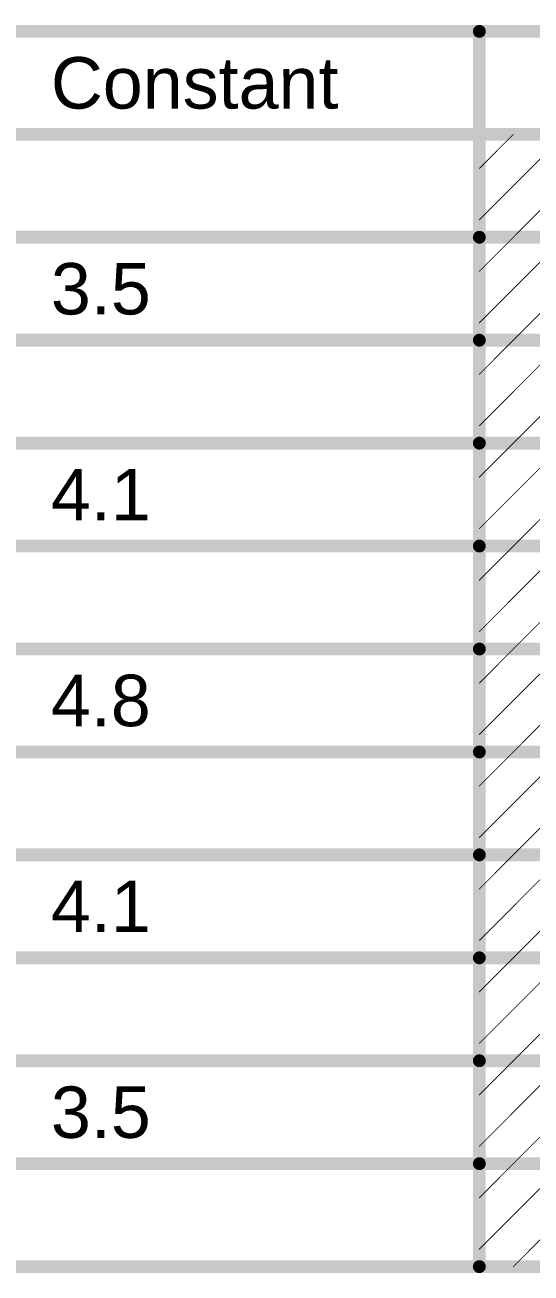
# Model space of a CAD drawing. Header units: inches. Extents: x -17.5 to 14.7, y -6.2 to 5.9.
# Drawn here: x 1.97 to 2.56, y 4.433 to 5.888 of the extents above; entities that cross this region are included whole.
import ezdxf

# ---------------------------------------------------------------- set-up
doc = ezdxf.new("R2010")
doc.units = ezdxf.units.IN
doc.header["$MEASUREMENT"] = 0
doc.layers.add('Dimensions', color=6, linetype='Continuous')
doc.styles.add('Arial', font='', dxfattribs={"height": 0.2})
doc.styles.get('Arial').set_extended_font_data('Arial')

msp = doc.modelspace()

# ---------------------------------------------------------------- linework, layer by layer
at = {"layer": 'Dimensions'}
for points in [[(-0.9193, 5.88, 0.015, 0.015, 0), (3.6195, 5.88, 0.015, 0.015, 0)], [(2.4999, 4.44, 0.015, 0.015, 0), (2.4999, 5.88, 0.015, 0.015, 0)], [(-0.9193, 5.76, 0.015, 0.015, 0), (3.6195, 5.76, 0.015, 0.015, 0)], [(2.4999, 5.7203, 0.001, 0.001, 0), (2.5395, 5.76, 0.001, 0.001, 0)], [(2.4999, 5.6603, 0.001, 0.001, 0), (2.5995, 5.76, 0.001, 0.001, 0)], [(2.5395, 5.64, 0.001, 0.001, 0), (2.6595, 5.76, 0.001, 0.001, 0)], [(1.93, 5.64, 0.015, 0.015, 0), (2.4999, 5.64, 0.015, 0.015, 0)], [(2.4999, 5.64, 0.015, 0.015, 0), (3.6195, 5.64, 0.015, 0.015, 0)], [(2.4999, 5.6003, 0.001, 0.001, 0), (2.5395, 5.64, 0.001, 0.001, 0)], [(2.4999, 5.5403, 0.001, 0.001, 0), (2.5995, 5.64, 0.001, 0.001, 0)], [(2.5395, 5.52, 0.001, 0.001, 0), (2.6595, 5.64, 0.001, 0.001, 0)], [(1.93, 5.52, 0.015, 0.015, 0), (2.4999, 5.52, 0.015, 0.015, 0)], [(2.4999, 5.52, 0.015, 0.015, 0), (3.6195, 5.52, 0.015, 0.015, 0)], [(2.4999, 5.4803, 0.001, 0.001, 0), (2.5395, 5.52, 0.001, 0.001, 0)], [(2.4999, 5.4203, 0.001, 0.001, 0), (2.5995, 5.52, 0.001, 0.001, 0)], [(2.5395, 5.4, 0.001, 0.001, 0), (2.6595, 5.52, 0.001, 0.001, 0)], [(1.93, 5.4, 0.015, 0.015, 0), (2.4999, 5.4, 0.015, 0.015, 0)], [(2.4999, 5.4, 0.015, 0.015, 0), (3.6195, 5.4, 0.015, 0.015, 0)], [(2.4999, 5.3603, 0.001, 0.001, 0), (2.5395, 5.4, 0.001, 0.001, 0)], [(2.4999, 5.3003, 0.001, 0.001, 0), (2.5995, 5.4, 0.001, 0.001, 0)], [(2.5395, 5.28, 0.001, 0.001, 0), (2.6595, 5.4, 0.001, 0.001, 0)], [(1.93, 5.28, 0.015, 0.015, 0), (2.4999, 5.28, 0.015, 0.015, 0)], [(2.4999, 5.28, 0.015, 0.015, 0), (3.6195, 5.28, 0.015, 0.015, 0)], [(2.4999, 5.2403, 0.001, 0.001, 0), (2.5395, 5.28, 0.001, 0.001, 0)], [(2.4999, 5.1803, 0.001, 0.001, 0), (2.5995, 5.28, 0.001, 0.001, 0)], [(2.5395, 5.16, 0.001, 0.001, 0), (2.6595, 5.28, 0.001, 0.001, 0)], [(1.93, 5.16, 0.015, 0.015, 0), (2.4999, 5.16, 0.015, 0.015, 0)], [(2.4999, 5.16, 0.015, 0.015, 0), (3.6195, 5.16, 0.015, 0.015, 0)], [(2.4999, 5.1203, 0.001, 0.001, 0), (2.5395, 5.16, 0.001, 0.001, 0)], [(2.4999, 5.0603, 0.001, 0.001, 0), (2.5995, 5.16, 0.001, 0.001, 0)], [(2.5395, 5.04, 0.001, 0.001, 0), (2.6595, 5.16, 0.001, 0.001, 0)], [(1.93, 5.04, 0.015, 0.015, 0), (2.4999, 5.04, 0.015, 0.015, 0)], [(2.4999, 5.04, 0.015, 0.015, 0), (3.6195, 5.04, 0.015, 0.015, 0)], [(2.4999, 5.0003, 0.001, 0.001, 0), (2.5395, 5.04, 0.001, 0.001, 0)], [(2.4999, 4.9403, 0.001, 0.001, 0), (2.5995, 5.04, 0.001, 0.001, 0)], [(2.5395, 4.92, 0.001, 0.001, 0), (2.6595, 5.04, 0.001, 0.001, 0)], [(1.93, 4.92, 0.015, 0.015, 0), (2.4999, 4.92, 0.015, 0.015, 0)], [(2.4999, 4.92, 0.015, 0.015, 0), (3.6195, 4.92, 0.015, 0.015, 0)], [(2.4999, 4.8803, 0.001, 0.001, 0), (2.5395, 4.92, 0.001, 0.001, 0)], [(2.4999, 4.8203, 0.001, 0.001, 0), (2.5995, 4.92, 0.001, 0.001, 0)], [(2.5395, 4.8, 0.001, 0.001, 0), (2.6595, 4.92, 0.001, 0.001, 0)], [(1.93, 4.8, 0.015, 0.015, 0), (2.4999, 4.8, 0.015, 0.015, 0)], [(2.4999, 4.8, 0.015, 0.015, 0), (3.6195, 4.8, 0.015, 0.015, 0)], [(2.4999, 4.7603, 0.001, 0.001, 0), (2.5395, 4.8, 0.001, 0.001, 0)], [(2.4999, 4.7003, 0.001, 0.001, 0), (2.5995, 4.8, 0.001, 0.001, 0)], [(2.5395, 4.68, 0.001, 0.001, 0), (2.6595, 4.8, 0.001, 0.001, 0)], [(1.93, 4.68, 0.015, 0.015, 0), (2.4999, 4.68, 0.015, 0.015, 0)], [(2.4999, 4.68, 0.015, 0.015, 0), (3.6195, 4.68, 0.015, 0.015, 0)], [(2.4999, 4.6403, 0.001, 0.001, 0), (2.5395, 4.68, 0.001, 0.001, 0)], [(2.4999, 4.5803, 0.001, 0.001, 0), (2.5995, 4.68, 0.001, 0.001, 0)], [(2.5395, 4.56, 0.001, 0.001, 0), (2.6595, 4.68, 0.001, 0.001, 0)], [(1.93, 4.56, 0.015, 0.015, 0), (2.4999, 4.56, 0.015, 0.015, 0)], [(2.4999, 4.56, 0.015, 0.015, 0), (3.6195, 4.56, 0.015, 0.015, 0)], [(2.4999, 4.5203, 0.001, 0.001, 0), (2.5395, 4.56, 0.001, 0.001, 0)], [(2.4999, 4.4603, 0.001, 0.001, 0), (2.5995, 4.56, 0.001, 0.001, 0)], [(2.5395, 4.44, 0.001, 0.001, 0), (2.6595, 4.56, 0.001, 0.001, 0)], [(1.93, 4.44, 0.015, 0.015, 0), (2.4999, 4.44, 0.015, 0.015, 0)], [(2.4999, 4.44, 0.015, 0.015, 0), (3.6195, 4.44, 0.015, 0.015, 0)]]:
    msp.add_lwpolyline(points, format="xyseb", dxfattribs=at)
for points in [[(2.4961, 5.88, 0.0075, 0.0075, 1), (2.5036, 5.88, 0.0075, 0.0075, 1)], [(2.5393, 5.76, 0.0005, 0.0005, 1), (2.5398, 5.76, 0.0005, 0.0005, 1)], [(2.4996, 5.7203, 0.0005, 0.0005, 1), (2.5001, 5.7203, 0.0005, 0.0005, 1)], [(2.4996, 5.6603, 0.0005, 0.0005, 1), (2.5001, 5.6603, 0.0005, 0.0005, 1)], [(2.4961, 5.64, 0.0075, 0.0075, 1), (2.5036, 5.64, 0.0075, 0.0075, 1)], [(2.4961, 5.64, 0.0075, 0.0075, 1), (2.5036, 5.64, 0.0075, 0.0075, 1)], [(2.5393, 5.64, 0.0005, 0.0005, 1), (2.5398, 5.64, 0.0005, 0.0005, 1)], [(2.5393, 5.64, 0.0005, 0.0005, 1), (2.5398, 5.64, 0.0005, 0.0005, 1)], [(2.4996, 5.6003, 0.0005, 0.0005, 1), (2.5001, 5.6003, 0.0005, 0.0005, 1)], [(2.4996, 5.5403, 0.0005, 0.0005, 1), (2.5001, 5.5403, 0.0005, 0.0005, 1)], [(2.4961, 5.52, 0.0075, 0.0075, 1), (2.5036, 5.52, 0.0075, 0.0075, 1)], [(2.4961, 5.52, 0.0075, 0.0075, 1), (2.5036, 5.52, 0.0075, 0.0075, 1)], [(2.5393, 5.52, 0.0005, 0.0005, 1), (2.5398, 5.52, 0.0005, 0.0005, 1)], [(2.5393, 5.52, 0.0005, 0.0005, 1), (2.5398, 5.52, 0.0005, 0.0005, 1)], [(2.4996, 5.4803, 0.0005, 0.0005, 1), (2.5001, 5.4803, 0.0005, 0.0005, 1)], [(2.4996, 5.4203, 0.0005, 0.0005, 1), (2.5001, 5.4203, 0.0005, 0.0005, 1)], [(2.4961, 5.4, 0.0075, 0.0075, 1), (2.5036, 5.4, 0.0075, 0.0075, 1)], [(2.4961, 5.4, 0.0075, 0.0075, 1), (2.5036, 5.4, 0.0075, 0.0075, 1)], [(2.5393, 5.4, 0.0005, 0.0005, 1), (2.5398, 5.4, 0.0005, 0.0005, 1)], [(2.5393, 5.4, 0.0005, 0.0005, 1), (2.5398, 5.4, 0.0005, 0.0005, 1)], [(2.4996, 5.3603, 0.0005, 0.0005, 1), (2.5001, 5.3603, 0.0005, 0.0005, 1)], [(2.4996, 5.3003, 0.0005, 0.0005, 1), (2.5001, 5.3003, 0.0005, 0.0005, 1)], [(2.4961, 5.28, 0.0075, 0.0075, 1), (2.5036, 5.28, 0.0075, 0.0075, 1)], [(2.4961, 5.28, 0.0075, 0.0075, 1), (2.5036, 5.28, 0.0075, 0.0075, 1)], [(2.5393, 5.28, 0.0005, 0.0005, 1), (2.5398, 5.28, 0.0005, 0.0005, 1)], [(2.5393, 5.28, 0.0005, 0.0005, 1), (2.5398, 5.28, 0.0005, 0.0005, 1)], [(2.4996, 5.2403, 0.0005, 0.0005, 1), (2.5001, 5.2403, 0.0005, 0.0005, 1)], [(2.4996, 5.1803, 0.0005, 0.0005, 1), (2.5001, 5.1803, 0.0005, 0.0005, 1)], [(2.4961, 5.16, 0.0075, 0.0075, 1), (2.5036, 5.16, 0.0075, 0.0075, 1)], [(2.4961, 5.16, 0.0075, 0.0075, 1), (2.5036, 5.16, 0.0075, 0.0075, 1)], [(2.5393, 5.16, 0.0005, 0.0005, 1), (2.5398, 5.16, 0.0005, 0.0005, 1)], [(2.5393, 5.16, 0.0005, 0.0005, 1), (2.5398, 5.16, 0.0005, 0.0005, 1)], [(2.4996, 5.1203, 0.0005, 0.0005, 1), (2.5001, 5.1203, 0.0005, 0.0005, 1)], [(2.4996, 5.0603, 0.0005, 0.0005, 1), (2.5001, 5.0603, 0.0005, 0.0005, 1)], [(2.4961, 5.04, 0.0075, 0.0075, 1), (2.5036, 5.04, 0.0075, 0.0075, 1)], [(2.4961, 5.04, 0.0075, 0.0075, 1), (2.5036, 5.04, 0.0075, 0.0075, 1)], [(2.5393, 5.04, 0.0005, 0.0005, 1), (2.5398, 5.04, 0.0005, 0.0005, 1)], [(2.5393, 5.04, 0.0005, 0.0005, 1), (2.5398, 5.04, 0.0005, 0.0005, 1)], [(2.4996, 5.0003, 0.0005, 0.0005, 1), (2.5001, 5.0003, 0.0005, 0.0005, 1)], [(2.4996, 4.9403, 0.0005, 0.0005, 1), (2.5001, 4.9403, 0.0005, 0.0005, 1)], [(2.4961, 4.92, 0.0075, 0.0075, 1), (2.5036, 4.92, 0.0075, 0.0075, 1)], [(2.4961, 4.92, 0.0075, 0.0075, 1), (2.5036, 4.92, 0.0075, 0.0075, 1)], [(2.5393, 4.92, 0.0005, 0.0005, 1), (2.5398, 4.92, 0.0005, 0.0005, 1)], [(2.5393, 4.92, 0.0005, 0.0005, 1), (2.5398, 4.92, 0.0005, 0.0005, 1)], [(2.4996, 4.8803, 0.0005, 0.0005, 1), (2.5001, 4.8803, 0.0005, 0.0005, 1)], [(2.4996, 4.8203, 0.0005, 0.0005, 1), (2.5001, 4.8203, 0.0005, 0.0005, 1)], [(2.4961, 4.8, 0.0075, 0.0075, 1), (2.5036, 4.8, 0.0075, 0.0075, 1)], [(2.4961, 4.8, 0.0075, 0.0075, 1), (2.5036, 4.8, 0.0075, 0.0075, 1)], [(2.5393, 4.8, 0.0005, 0.0005, 1), (2.5398, 4.8, 0.0005, 0.0005, 1)], [(2.5393, 4.8, 0.0005, 0.0005, 1), (2.5398, 4.8, 0.0005, 0.0005, 1)], [(2.4996, 4.7603, 0.0005, 0.0005, 1), (2.5001, 4.7603, 0.0005, 0.0005, 1)], [(2.4996, 4.7003, 0.0005, 0.0005, 1), (2.5001, 4.7003, 0.0005, 0.0005, 1)], [(2.4961, 4.68, 0.0075, 0.0075, 1), (2.5036, 4.68, 0.0075, 0.0075, 1)], [(2.4961, 4.68, 0.0075, 0.0075, 1), (2.5036, 4.68, 0.0075, 0.0075, 1)], [(2.5393, 4.68, 0.0005, 0.0005, 1), (2.5398, 4.68, 0.0005, 0.0005, 1)], [(2.5393, 4.68, 0.0005, 0.0005, 1), (2.5398, 4.68, 0.0005, 0.0005, 1)], [(2.4996, 4.6403, 0.0005, 0.0005, 1), (2.5001, 4.6403, 0.0005, 0.0005, 1)], [(2.4996, 4.5803, 0.0005, 0.0005, 1), (2.5001, 4.5803, 0.0005, 0.0005, 1)], [(2.4961, 4.56, 0.0075, 0.0075, 1), (2.5036, 4.56, 0.0075, 0.0075, 1)], [(2.4961, 4.56, 0.0075, 0.0075, 1), (2.5036, 4.56, 0.0075, 0.0075, 1)], [(2.5393, 4.56, 0.0005, 0.0005, 1), (2.5398, 4.56, 0.0005, 0.0005, 1)], [(2.5393, 4.56, 0.0005, 0.0005, 1), (2.5398, 4.56, 0.0005, 0.0005, 1)], [(2.4996, 4.5203, 0.0005, 0.0005, 1), (2.5001, 4.5203, 0.0005, 0.0005, 1)], [(2.4996, 4.4603, 0.0005, 0.0005, 1), (2.5001, 4.4603, 0.0005, 0.0005, 1)], [(2.4961, 4.44, 0.0075, 0.0075, 1), (2.5036, 4.44, 0.0075, 0.0075, 1)], [(2.4961, 4.44, 0.0075, 0.0075, 1), (2.5036, 4.44, 0.0075, 0.0075, 1)], [(2.4961, 4.44, 0.0075, 0.0075, 1), (2.5036, 4.44, 0.0075, 0.0075, 1)], [(2.5393, 4.44, 0.0005, 0.0005, 1), (2.5398, 4.44, 0.0005, 0.0005, 1)]]:
    msp.add_lwpolyline(points, format="xyseb", close=True, dxfattribs=at)

# ---------------------------------------------------------------- texts
at = {"layer": 'Dimensions', "style": 'Arial'}
for s, p in [('Constant', (2, 5.79)), ('3.5', (2, 5.55)), ('4.1', (2, 5.31)), ('4.8', (2, 5.07)), ('4.1', (2, 4.83)), ('3.5', (2, 4.59))]:
    msp.add_text(s, height=0.06, dxfattribs=at).set_placement(p)

doc.saveas('drawing.dxf')
